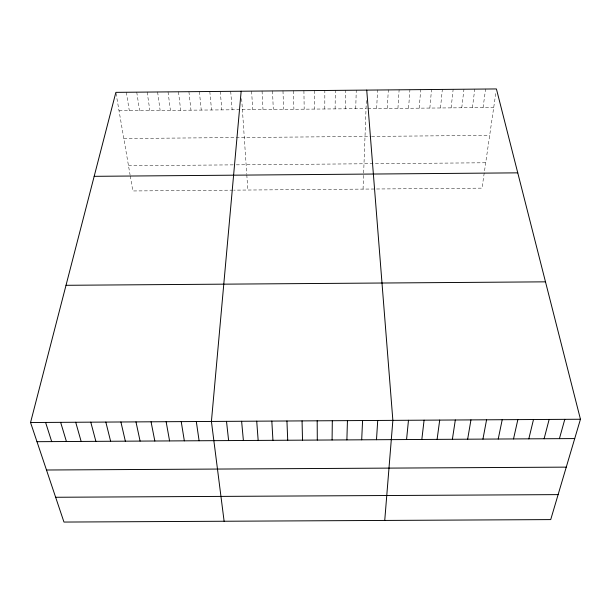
<?xml version="1.0" encoding="UTF-8"?>
<svg xmlns="http://www.w3.org/2000/svg" width="611" height="611" viewBox="0 0 611 611"><rect width="100%" height="100%" fill="white"/><g stroke="black" fill="none" stroke-linecap="round" stroke-linejoin="round"><path stroke-width="0.46" stroke-dasharray="3.06 2.29" d="M324.8 108.987L324.838 90.481M335.111 108.895L335.309 90.382M345.414 108.804L345.78 90.291M355.732 108.712L356.259 90.199M363.056 189.105L366.386 99.364M376.674 108.529L377.522 90.008M387.298 108.437L388.321 89.909M397.937 108.346L399.12 89.817M408.568 108.254L409.92 89.718M419.207 108.155L420.727 89.618M429.846 108.063L431.534 89.527M440.485 107.971L442.341 89.427M451.124 107.88L453.148 89.328M461.771 107.78L463.963 89.229M472.418 107.689L474.77 89.137M483.064 107.597L485.592 89.038M495.735 93.582L482.026 188.142L233.876 190.143M119.046 110.797L366.042 108.628M367.814 108.613L493.719 107.505M123.812 138.514L370.671 136.406M371.61 136.398L489.678 135.382M128.501 165.734L235.418 164.848M236.312 164.84L485.707 162.77M233.005 190.151L132.839 190.96L130.227 175.777M116.029 93.277L130.067 174.868M126.301 92.261L129.318 110.706M136.734 92.169L139.591 110.614M147.167 92.07L149.863 110.53M157.6 91.978L160.135 110.438M168.04 91.887L170.416 110.347M178.481 91.795L180.688 110.255M188.921 91.696L190.976 110.163M199.362 91.604L201.256 110.072M209.81 91.513L211.543 109.988M220.258 91.421L221.824 109.896M230.706 91.322L232.119 109.804M241.658 98.623L246.737 173.906M246.798 174.815L247.829 190.029M251.61 91.138L252.702 109.621M262.066 91.039L262.99 109.529M272.521 90.947L273.293 109.438M282.985 90.856L283.588 109.354M293.448 90.764L293.891 109.262M303.911 90.665L304.186 109.17M314.375 90.573L314.497 109.079"/><path stroke-width="0.92" d="M332.086 439.981L332.315 420.727M346.888 439.897L347.445 420.635M361.689 439.813L362.583 420.544M376.491 439.721L377.72 420.452M384.739 520.435L392.865 420.36L366.73 90.107M241.162 91.23L211.414 421.445L224.115 521.252M406.559 439.553L408.476 420.269M421.827 439.462L424.087 420.177M437.102 439.378L439.706 420.085M452.377 439.286L455.325 419.986M467.652 439.194L470.951 419.894M482.934 439.11L486.577 419.803M498.225 439.019L502.211 419.711M513.515 438.935L517.853 419.62M528.813 438.843L533.495 419.52M30.55 422.522L115.876 92.353L496.407 88.939L580.45 419.245L550.717 519.594L63.964 522.061L30.55 422.522L580.45 419.245M544.111 438.751L549.144 419.429M559.416 438.667L564.793 419.337M94.17 176.327L517.761 172.852M66.011 285.299L545.486 281.839M36.981 441.692L574.722 438.576M46.489 470.004L566.26 467.132M55.639 497.27L558.118 494.62M45.596 422.43L51.698 441.608M60.649 422.346L66.423 441.524M75.711 422.254L81.148 441.432M90.772 422.163L95.881 441.348M105.833 422.071L110.614 441.264M120.909 421.987L125.347 441.18M135.978 421.896L140.095 441.096M151.054 421.804L154.835 441.012M166.139 421.712L169.583 440.921M181.223 421.628L184.339 440.837M196.314 421.537L199.094 440.752M226.505 421.353L228.621 440.584M241.612 421.262L243.392 440.493M256.719 421.178L258.163 440.409M271.826 421.086L272.941 440.325M286.941 420.994L287.72 440.241M302.063 420.903L302.506 440.157M317.185 420.811L317.3 440.065"/></g></svg>
